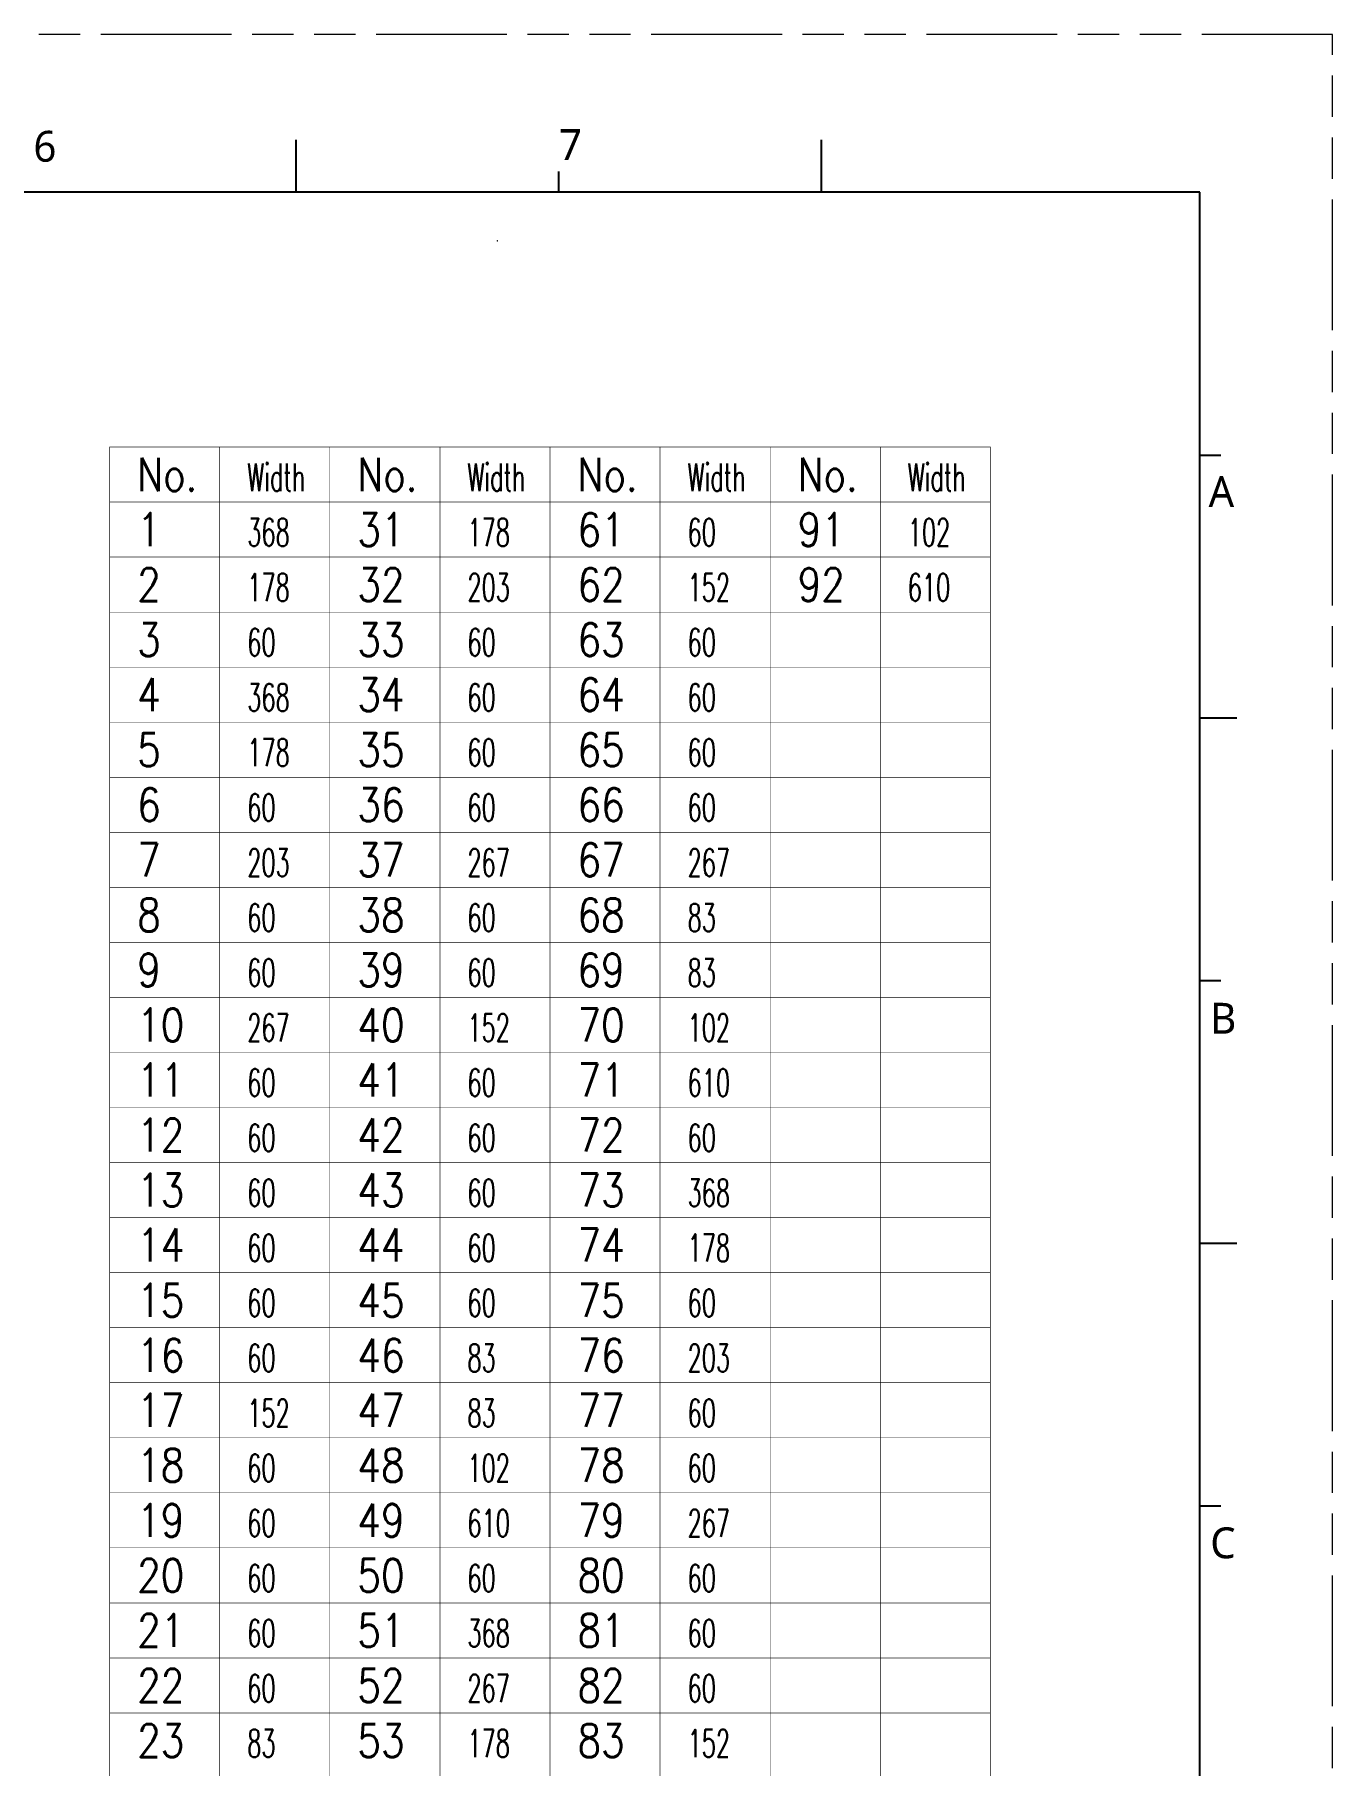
# Model space of a CAD drawing. Extents: x 176 to 489, y 37 to 258.
# Drawn here: x 394.9 to 489.2, y 132.4 to 258.2 of the extents above; entities that cross this region are included whole.
import ezdxf

# ---------------------------------------------------------------- set-up
doc = ezdxf.new("R2010")
doc.units = 0
doc.linetypes.add('PHANTOM', pattern=[29.5, 9.5, -1.5, 3, -1.5, 3, -1.5, 9.5])
doc.layers.get('0').update_dxf_attribs({"color": 10})
doc.layers.add('0PAPERF', color=2, linetype='PHANTOM', lineweight=5, plot=False)
for name, color, linetype in [('biaozhu1', 5, 'Continuous'), ('biaozhu3', 7, 'Continuous'), ('鵬鼎', 5, 'Continuous')]:
    doc.layers.add(name, color=color, linetype=linetype)
doc.layers.add('DIM', color=3, linetype='Continuous', lineweight=5)
doc.styles.get("Standard").update_dxf_attribs({"font": 'txt.shx'})

# ---------------------------------------------------------------- blocks, each defined once
blk = doc.blocks.new('PAD_R7')
at = {"layer": 'biaozhu3', "const_width": 0.5}
blk.add_lwpolyline([(0.25, 0, 1), (-0.25, 0, 1)], format="xyb", close=True, dxfattribs=at)
blk = doc.blocks.new('PAD_R5')
at = {"layer": 'biaozhu1', "const_width": 0.5}
blk.add_lwpolyline([(0.25, 0, 1), (-0.25, 0, 1)], format="xyb", close=True, dxfattribs=at)

msp = doc.modelspace()

# ---------------------------------------------------------------- linework, layer by layer
for p, q in [((413.92, 246.74), (413.92, 250.55)), ((452.1, 246.74), (452.1, 250.55)), ((433.01, 246.74), (433.01, 248.26)), ((479.59, 246.74), (184.81, 246.74)), ((479.59, 42.83), (479.59, 246.74)), ((479.59, 227.64), (481.12, 227.64)), ((479.59, 208.55), (482.27, 208.55)), ((479.59, 189.46), (481.12, 189.46)), ((479.59, 170.37), (482.27, 170.37)), ((479.59, 151.28), (481.12, 151.28))]:
    msp.add_line(p, q)
at = {"layer": '0PAPERF'}
for p, q in [((489.22, 258.2), (176.03, 258.2)), ((489.22, 36.72), (489.22, 258.2))]:
    msp.add_line(p, q, dxfattribs=at)
at = {"layer": 'biaozhu3', "const_width": 0.04}
for points in [[(400.36, 228.23), (400.36, 104.23)], [(400.36, 228.23), (464.36, 228.23)], [(408.36, 228.23), (408.36, 104.23)], [(416.36, 228.23), (416.36, 104.23)], [(424.36, 228.23), (424.36, 104.23)], [(432.36, 228.23), (432.36, 104.23)], [(440.36, 228.23), (440.36, 104.23)], [(448.36, 228.23), (448.36, 104.23)], [(456.36, 228.23), (456.36, 104.23)], [(464.36, 228.23), (464.36, 104.23)], [(400.36, 224.23), (464.36, 224.23)], [(400.36, 220.23), (464.36, 220.23)], [(400.36, 216.23), (464.36, 216.23)], [(400.36, 212.23), (464.36, 212.23)], [(400.36, 208.23), (464.36, 208.23)], [(400.36, 204.23), (464.36, 204.23)], [(400.36, 200.23), (464.36, 200.23)], [(400.36, 196.23), (464.36, 196.23)], [(400.36, 192.23), (464.36, 192.23)], [(400.36, 188.23), (464.36, 188.23)], [(400.36, 184.23), (464.36, 184.23)], [(400.36, 180.23), (464.36, 180.23)], [(400.36, 176.23), (464.36, 176.23)], [(400.36, 172.23), (464.36, 172.23)], [(400.36, 168.23), (464.36, 168.23)], [(400.36, 164.23), (464.36, 164.23)], [(400.36, 160.23), (464.36, 160.23)], [(400.36, 156.23), (464.36, 156.23)], [(400.36, 152.23), (464.36, 152.23)], [(400.36, 148.23), (464.36, 148.23)], [(400.36, 144.23), (464.36, 144.23)], [(400.36, 140.23), (464.36, 140.23)], [(400.36, 136.23), (464.36, 136.23)]]:
    msp.add_lwpolyline(points, dxfattribs=at)

# ---------------------------------------------------------------- block references
at = {"layer": 'biaozhu3'}
for name, p, xscale, yscale, zscale in [('PAD_R5', (428.53, 243.21), 0.1157170109891705, 0.1157170109891705, 11.57170109891705), ('PAD_R5', (428.53, 243.21), 0.1157170109891705, 0.1157170109891705, 11.57170109891705), ('PAD_R7', (400.36, 228.23), 0.04, 0.04, 4), ('PAD_R7', (400.36, 228.23), 0.04, 0.04, 4), ('PAD_R7', (408.36, 228.23), 0.04, 0.04, 4), ('PAD_R7', (416.36, 228.23), 0.04, 0.04, 4), ('PAD_R7', (424.36, 228.23), 0.04, 0.04, 4), ('PAD_R7', (432.36, 228.23), 0.04, 0.04, 4), ('PAD_R7', (440.36, 228.23), 0.04, 0.04, 4), ('PAD_R7', (448.36, 228.23), 0.04, 0.04, 4), ('PAD_R7', (456.36, 228.23), 0.04, 0.04, 4), ('PAD_R7', (464.36, 228.23), 0.04, 0.04, 4), ('PAD_R7', (464.36, 228.23), 0.04, 0.04, 4), ('PAD_R7', (400.36, 224.23), 0.04, 0.04, 4), ('PAD_R7', (464.36, 224.23), 0.04, 0.04, 4), ('PAD_R7', (400.36, 220.23), 0.04, 0.04, 4), ('PAD_R7', (464.36, 220.23), 0.04, 0.04, 4), ('PAD_R7', (400.36, 216.23), 0.04, 0.04, 4), ('PAD_R7', (464.36, 216.23), 0.04, 0.04, 4), ('PAD_R7', (400.36, 212.23), 0.04, 0.04, 4), ('PAD_R7', (464.36, 212.23), 0.04, 0.04, 4), ('PAD_R7', (400.36, 208.23), 0.04, 0.04, 4), ('PAD_R7', (464.36, 208.23), 0.04, 0.04, 4), ('PAD_R7', (400.36, 204.23), 0.04, 0.04, 4), ('PAD_R7', (464.36, 204.23), 0.04, 0.04, 4), ('PAD_R7', (400.36, 200.23), 0.04, 0.04, 4), ('PAD_R7', (464.36, 200.23), 0.04, 0.04, 4), ('PAD_R7', (400.36, 196.23), 0.04, 0.04, 4), ('PAD_R7', (464.36, 196.23), 0.04, 0.04, 4), ('PAD_R7', (400.36, 192.23), 0.04, 0.04, 4), ('PAD_R7', (464.36, 192.23), 0.04, 0.04, 4), ('PAD_R7', (400.36, 188.23), 0.04, 0.04, 4), ('PAD_R7', (464.36, 188.23), 0.04, 0.04, 4), ('PAD_R7', (400.36, 184.23), 0.04, 0.04, 4), ('PAD_R7', (464.36, 184.23), 0.04, 0.04, 4), ('PAD_R7', (400.36, 180.23), 0.04, 0.04, 4), ('PAD_R7', (464.36, 180.23), 0.04, 0.04, 4), ('PAD_R7', (400.36, 176.23), 0.04, 0.04, 4), ('PAD_R7', (464.36, 176.23), 0.04, 0.04, 4), ('PAD_R7', (400.36, 172.23), 0.04, 0.04, 4), ('PAD_R7', (464.36, 172.23), 0.04, 0.04, 4), ('PAD_R7', (400.36, 168.23), 0.04, 0.04, 4), ('PAD_R7', (464.36, 168.23), 0.04, 0.04, 4), ('PAD_R7', (400.36, 164.23), 0.04, 0.04, 4), ('PAD_R7', (464.36, 164.23), 0.04, 0.04, 4), ('PAD_R7', (400.36, 160.23), 0.04, 0.04, 4), ('PAD_R7', (464.36, 160.23), 0.04, 0.04, 4), ('PAD_R7', (400.36, 156.23), 0.04, 0.04, 4), ('PAD_R7', (464.36, 156.23), 0.04, 0.04, 4), ('PAD_R7', (400.36, 152.23), 0.04, 0.04, 4), ('PAD_R7', (464.36, 152.23), 0.04, 0.04, 4), ('PAD_R7', (400.36, 148.23), 0.04, 0.04, 4), ('PAD_R7', (464.36, 148.23), 0.04, 0.04, 4), ('PAD_R7', (400.36, 144.23), 0.04, 0.04, 4), ('PAD_R7', (464.36, 144.23), 0.04, 0.04, 4), ('PAD_R7', (400.36, 140.23), 0.04, 0.04, 4), ('PAD_R7', (464.36, 140.23), 0.04, 0.04, 4), ('PAD_R7', (400.36, 136.23), 0.04, 0.04, 4), ('PAD_R7', (464.36, 136.23), 0.04, 0.04, 4)]:
    msp.add_blockref(name, p, dxfattribs=dict(at, xscale=xscale, yscale=yscale, zscale=zscale))

# ---------------------------------------------------------------- texts
for s, height, width, p in [('No.', 2.4, 0.833333, (402.36, 225.03)), ('Width', 2, 0.6, (410.36, 225.03)), ('No.', 2.4, 0.833333, (418.36, 225.03)), ('Width', 2, 0.6, (426.36, 225.03)), ('No.', 2.4, 0.833333, (434.36, 225.03)), ('Width', 2, 0.6, (442.36, 225.03)), ('No.', 2.4, 0.833333, (450.36, 225.03)), ('Width', 2, 0.6, (458.36, 225.03)), ('1', 2.4, 0.833333, (402.36, 221.03)), ('368', 2, 0.6, (410.36, 221.03)), ('31', 2.4, 0.833333, (418.36, 221.03)), ('178', 2, 0.6, (426.36, 221.03)), ('61', 2.4, 0.833333, (434.36, 221.03)), ('60', 2, 0.6, (442.36, 221.03)), ('91', 2.4, 0.833333, (450.36, 221.03)), ('102', 2, 0.6, (458.36, 221.03)), ('2', 2.4, 0.833333, (402.36, 217.03)), ('178', 2, 0.6, (410.36, 217.03)), ('32', 2.4, 0.833333, (418.36, 217.03)), ('203', 2, 0.6, (426.36, 217.03)), ('62', 2.4, 0.833333, (434.36, 217.03)), ('152', 2, 0.6, (442.36, 217.03)), ('92', 2.4, 0.833333, (450.36, 217.03)), ('610', 2, 0.6, (458.36, 217.03)), ('3', 2.4, 0.833333, (402.36, 213.03)), ('33', 2.4, 0.833333, (418.36, 213.03)), ('63', 2.4, 0.833333, (434.36, 213.03)), ('60', 2, 0.6, (410.36, 213.03)), ('60', 2, 0.6, (426.36, 213.03)), ('60', 2, 0.6, (442.36, 213.03)), ('4', 2.4, 0.833333, (402.36, 209.03)), ('34', 2.4, 0.833333, (418.36, 209.03)), ('64', 2.4, 0.833333, (434.36, 209.03)), ('368', 2, 0.6, (410.36, 209.03)), ('60', 2, 0.6, (426.36, 209.03)), ('60', 2, 0.6, (442.36, 209.03)), ('5', 2.4, 0.833333, (402.36, 205.03)), ('178', 2, 0.6, (410.36, 205.03)), ('35', 2.4, 0.833333, (418.36, 205.03)), ('60', 2, 0.6, (426.36, 205.03)), ('65', 2.4, 0.833333, (434.36, 205.03)), ('60', 2, 0.6, (442.36, 205.03)), ('6', 2.4, 0.833333, (402.36, 201.03)), ('60', 2, 0.6, (410.36, 201.03)), ('36', 2.4, 0.833333, (418.36, 201.03)), ('60', 2, 0.6, (426.36, 201.03)), ('66', 2.4, 0.833333, (434.36, 201.03)), ('60', 2, 0.6, (442.36, 201.03)), ('7', 2.4, 0.833333, (402.36, 197.03)), ('203', 2, 0.6, (410.36, 197.03)), ('37', 2.4, 0.833333, (418.36, 197.03)), ('267', 2, 0.6, (426.36, 197.03)), ('67', 2.4, 0.833333, (434.36, 197.03)), ('267', 2, 0.6, (442.36, 197.03)), ('8', 2.4, 0.833333, (402.36, 193.03)), ('60', 2, 0.6, (410.36, 193.03)), ('38', 2.4, 0.833333, (418.36, 193.03)), ('60', 2, 0.6, (426.36, 193.03)), ('68', 2.4, 0.833333, (434.36, 193.03)), ('83', 2, 0.6, (442.36, 193.03)), ('9', 2.4, 0.833333, (402.36, 189.03)), ('39', 2.4, 0.833333, (418.36, 189.03)), ('69', 2.4, 0.833333, (434.36, 189.03)), ('60', 2, 0.6, (410.36, 189.03)), ('60', 2, 0.6, (426.36, 189.03)), ('83', 2, 0.6, (442.36, 189.03)), ('10', 2.4, 0.833333, (402.36, 185.03)), ('40', 2.4, 0.833333, (418.36, 185.03)), ('70', 2.4, 0.833333, (434.36, 185.03)), ('267', 2, 0.6, (410.36, 185.03)), ('152', 2, 0.6, (426.36, 185.03)), ('102', 2, 0.6, (442.36, 185.03)), ('11', 2.4, 0.833333, (402.36, 181.03)), ('60', 2, 0.6, (410.36, 181.03)), ('41', 2.4, 0.833333, (418.36, 181.03)), ('60', 2, 0.6, (426.36, 181.03)), ('71', 2.4, 0.833333, (434.36, 181.03)), ('610', 2, 0.6, (442.36, 181.03)), ('12', 2.4, 0.833333, (402.36, 177.03)), ('60', 2, 0.6, (410.36, 177.03)), ('42', 2.4, 0.833333, (418.36, 177.03)), ('60', 2, 0.6, (426.36, 177.03)), ('72', 2.4, 0.833333, (434.36, 177.03)), ('60', 2, 0.6, (442.36, 177.03)), ('13', 2.4, 0.833333, (402.36, 173.03)), ('60', 2, 0.6, (410.36, 173.03)), ('43', 2.4, 0.833333, (418.36, 173.03)), ('60', 2, 0.6, (426.36, 173.03)), ('73', 2.4, 0.833333, (434.36, 173.03)), ('368', 2, 0.6, (442.36, 173.03)), ('14', 2.4, 0.833333, (402.36, 169.03)), ('44', 2.4, 0.833333, (418.36, 169.03)), ('74', 2.4, 0.833333, (434.36, 169.03)), ('60', 2, 0.6, (410.36, 169.03)), ('60', 2, 0.6, (426.36, 169.03)), ('178', 2, 0.6, (442.36, 169.03)), ('15', 2.4, 0.833333, (402.36, 165.03)), ('45', 2.4, 0.833333, (418.36, 165.03)), ('75', 2.4, 0.833333, (434.36, 165.03)), ('60', 2, 0.6, (410.36, 165.03)), ('60', 2, 0.6, (426.36, 165.03)), ('60', 2, 0.6, (442.36, 165.03)), ('16', 2.4, 0.833333, (402.36, 161.03)), ('60', 2, 0.6, (410.36, 161.03)), ('46', 2.4, 0.833333, (418.36, 161.03)), ('83', 2, 0.6, (426.36, 161.03)), ('76', 2.4, 0.833333, (434.36, 161.03)), ('203', 2, 0.6, (442.36, 161.03)), ('17', 2.4, 0.833333, (402.36, 157.03)), ('152', 2, 0.6, (410.36, 157.03)), ('47', 2.4, 0.833333, (418.36, 157.03)), ('83', 2, 0.6, (426.36, 157.03)), ('77', 2.4, 0.833333, (434.36, 157.03)), ('60', 2, 0.6, (442.36, 157.03)), ('18', 2.4, 0.833333, (402.36, 153.03)), ('60', 2, 0.6, (410.36, 153.03)), ('48', 2.4, 0.833333, (418.36, 153.03)), ('102', 2, 0.6, (426.36, 153.03)), ('78', 2.4, 0.833333, (434.36, 153.03)), ('60', 2, 0.6, (442.36, 153.03)), ('19', 2.4, 0.833333, (402.36, 149.03)), ('60', 2, 0.6, (410.36, 149.03)), ('49', 2.4, 0.833333, (418.36, 149.03)), ('610', 2, 0.6, (426.36, 149.03)), ('79', 2.4, 0.833333, (434.36, 149.03)), ('267', 2, 0.6, (442.36, 149.03)), ('20', 2.4, 0.833333, (402.36, 145.03)), ('50', 2.4, 0.833333, (418.36, 145.03)), ('80', 2.4, 0.833333, (434.36, 145.03)), ('60', 2, 0.6, (410.36, 145.03)), ('60', 2, 0.6, (426.36, 145.03)), ('60', 2, 0.6, (442.36, 145.03)), ('21', 2.4, 0.833333, (402.36, 141.03)), ('51', 2.4, 0.833333, (418.36, 141.03)), ('81', 2.4, 0.833333, (434.36, 141.03)), ('60', 2, 0.6, (410.36, 141.03)), ('368', 2, 0.6, (426.36, 141.03)), ('60', 2, 0.6, (442.36, 141.03)), ('22', 2.4, 0.833333, (402.36, 137.03)), ('60', 2, 0.6, (410.36, 137.03)), ('52', 2.4, 0.833333, (418.36, 137.03)), ('267', 2, 0.6, (426.36, 137.03)), ('82', 2.4, 0.833333, (434.36, 137.03)), ('60', 2, 0.6, (442.36, 137.03)), ('23', 2.4, 0.833333, (402.36, 133.03)), ('83', 2, 0.6, (410.36, 133.03)), ('53', 2.4, 0.833333, (418.36, 133.03)), ('178', 2, 0.6, (426.36, 133.03)), ('83', 2.4, 0.833333, (434.36, 133.03)), ('152', 2, 0.6, (442.36, 133.03))]:
    msp.add_text(s, height=height, dxfattribs=dict(at, width=width)).set_placement(p)
at = {"layer": 'DIM', "char_height": 2.2409, "width": 1.3643, "attachment_point": 1}
for s, insert in [('{\\fMicrosoft JhengHei|b0|i0|c136|p0;\\C0;6}', (394.82, 251.2)), ('{\\fMicrosoft JhengHei|b0|i0|c136|p0;\\C0;7}', (433.01, 251.33))]:
    msp.add_mtext(s, dxfattribs=dict(at, insert=insert))
at = {"layer": '鵬鼎', "char_height": 2.2409, "width": 4.2268, "attachment_point": 1}
for s, insert in [('{\\fMicrosoft JhengHei|b0|i0|c136|p0;\\C0;A}', (480.22, 226.1)), ('{\\fMicrosoft JhengHei|b0|i0|c136|p0;\\C0;B}', (480.34, 187.84)), ('{\\fMicrosoft JhengHei|b0|i0|c136|p0;\\C0;C}', (480.34, 149.72))]:
    msp.add_mtext(s, dxfattribs=dict(at, insert=insert))

doc.saveas('drawing.dxf')
